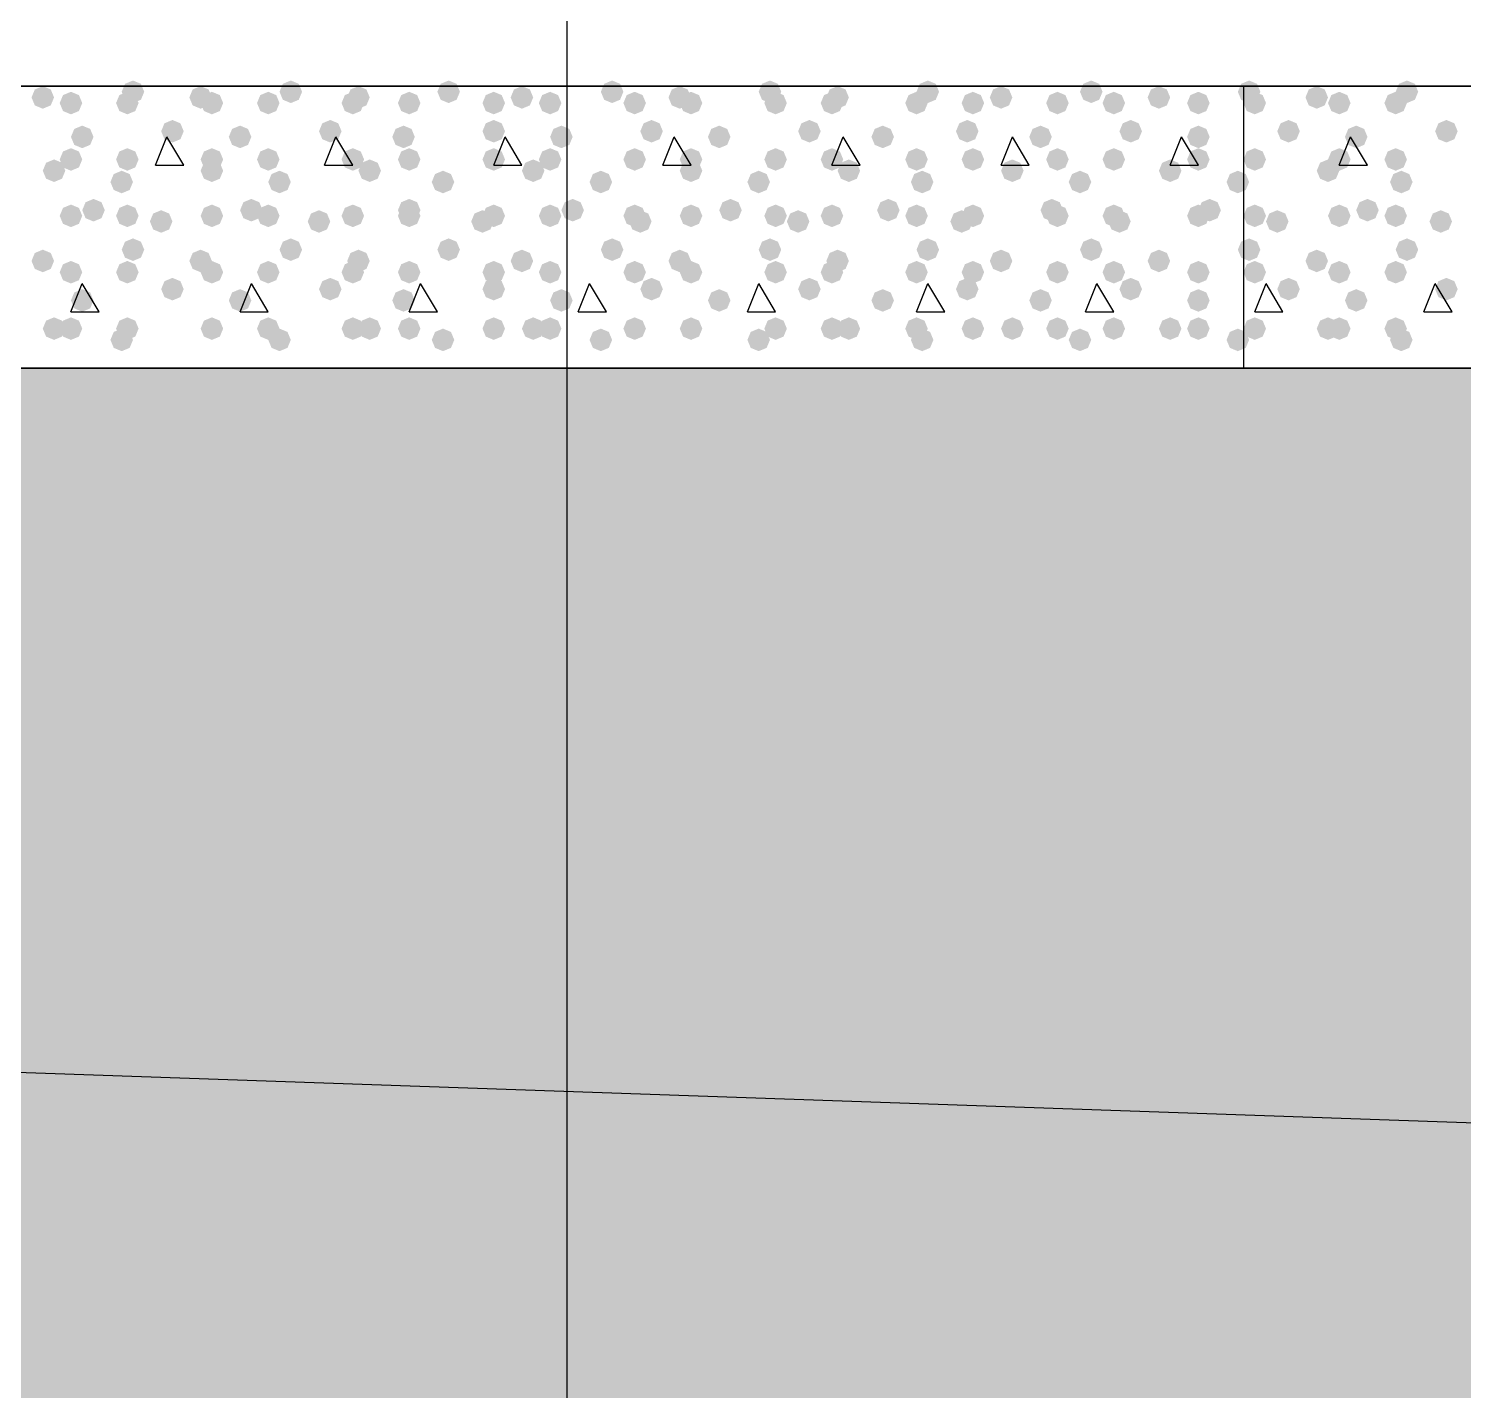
# Model space of a CAD drawing. Header units: millimetres. Extents: x 0 to 420, y 0 to 297.
# Drawn here: x 185.78 to 196.55, y 152.81 to 163.03 of the extents above; entities that cross this region are included whole.
import ezdxf

# ---------------------------------------------------------------- set-up
doc = ezdxf.new("R2010")
doc.units = ezdxf.units.MM
doc.layers.get('0').update_dxf_attribs({"linetype": 'CONTINUOUS'})

msp = doc.modelspace()

# ---------------------------------------------------------------- hatches: boundary and pattern name
at = {"true_color": 0x000008}
for points in [[(185.970333, 162.517667), (185.945462, 162.457871), (185.885667, 162.433), (185.825871, 162.457871), (185.801, 162.517667), (185.825871, 162.577462), (185.885667, 162.602333), (185.945462, 162.577463)], [(186.647667, 162.56), (186.622796, 162.500204), (186.563, 162.475333), (186.503204, 162.500204), (186.478333, 162.56), (186.503204, 162.619796), (186.563, 162.644667), (186.622796, 162.619796)], [(187.155667, 162.517667), (187.130796, 162.457871), (187.071, 162.433), (187.011204, 162.457871), (186.986333, 162.517667), (187.011204, 162.577462), (187.071, 162.602333), (187.130796, 162.577463)], [(187.833, 162.56), (187.808129, 162.500204), (187.748333, 162.475333), (187.688538, 162.500204), (187.663667, 162.56), (187.688537, 162.619796), (187.748333, 162.644667), (187.808129, 162.619796)], [(188.341, 162.517667), (188.316129, 162.457871), (188.256333, 162.433), (188.196538, 162.457871), (188.171667, 162.517667), (188.196537, 162.577462), (188.256333, 162.602333), (188.316129, 162.577463)], [(189.018333, 162.56), (188.993462, 162.500204), (188.933667, 162.475333), (188.873871, 162.500204), (188.849, 162.56), (188.873871, 162.619796), (188.933667, 162.644667), (188.993462, 162.619796)], [(189.568667, 162.517667), (189.543796, 162.457871), (189.484, 162.433), (189.424204, 162.457871), (189.399333, 162.517667), (189.424204, 162.577462), (189.484, 162.602333), (189.543796, 162.577463)], [(190.246, 162.56), (190.221129, 162.500204), (190.161333, 162.475333), (190.101538, 162.500204), (190.076667, 162.56), (190.101537, 162.619796), (190.161333, 162.644667), (190.221129, 162.619796)], [(190.754, 162.517667), (190.729129, 162.457871), (190.669333, 162.433), (190.609537, 162.457871), (190.584667, 162.517667), (190.609537, 162.577462), (190.669333, 162.602333), (190.729129, 162.577463)], [(191.431333, 162.56), (191.406462, 162.500204), (191.346667, 162.475333), (191.286871, 162.500204), (191.262, 162.56), (191.286871, 162.619796), (191.346667, 162.644667), (191.406462, 162.619796)], [(191.939333, 162.517667), (191.914463, 162.457871), (191.854667, 162.433), (191.794871, 162.457871), (191.77, 162.517667), (191.794871, 162.577462), (191.854667, 162.602333), (191.914462, 162.577463)], [(192.616667, 162.56), (192.591796, 162.500204), (192.532, 162.475333), (192.472204, 162.500204), (192.447333, 162.56), (192.472204, 162.619796), (192.532, 162.644667), (192.591796, 162.619796)], [(193.167, 162.517667), (193.142129, 162.457871), (193.082333, 162.433), (193.022538, 162.457871), (192.997667, 162.517667), (193.022537, 162.577462), (193.082333, 162.602333), (193.142129, 162.577463)], [(193.844333, 162.56), (193.819462, 162.500204), (193.759667, 162.475333), (193.699871, 162.500204), (193.675, 162.56), (193.699871, 162.619796), (193.759667, 162.644667), (193.819462, 162.619796)], [(194.352333, 162.517667), (194.327462, 162.457871), (194.267667, 162.433), (194.207871, 162.457871), (194.183, 162.517667), (194.207871, 162.577462), (194.267667, 162.602333), (194.327462, 162.577463)], [(186.182, 162.475333), (186.157129, 162.415537), (186.097333, 162.390667), (186.037537, 162.415537), (186.012667, 162.475333), (186.037537, 162.535129), (186.097333, 162.56), (186.157129, 162.535129)], [(186.605333, 162.475333), (186.580462, 162.415537), (186.520667, 162.390667), (186.460871, 162.415537), (186.436, 162.475333), (186.460871, 162.535129), (186.520667, 162.56), (186.580462, 162.535129)], [(187.240333, 162.475333), (187.215462, 162.415537), (187.155667, 162.390667), (187.095871, 162.415537), (187.071, 162.475333), (187.095871, 162.535129), (187.155667, 162.56), (187.215462, 162.535129)], [(187.663667, 162.475333), (187.638796, 162.415537), (187.579, 162.390667), (187.519204, 162.415537), (187.494333, 162.475333), (187.519204, 162.535129), (187.579, 162.56), (187.638796, 162.535129)], [(188.298667, 162.475333), (188.273796, 162.415537), (188.214, 162.390667), (188.154204, 162.415537), (188.129333, 162.475333), (188.154204, 162.535129), (188.214, 162.56), (188.273796, 162.535129)], [(188.722, 162.475333), (188.697129, 162.415537), (188.637333, 162.390667), (188.577538, 162.415537), (188.552667, 162.475333), (188.577537, 162.535129), (188.637333, 162.56), (188.697129, 162.535129)], [(189.357, 162.475333), (189.332129, 162.415537), (189.272333, 162.390667), (189.212538, 162.415537), (189.187667, 162.475333), (189.212537, 162.535129), (189.272333, 162.56), (189.332129, 162.535129)], [(189.780333, 162.475333), (189.755462, 162.415537), (189.695667, 162.390667), (189.635871, 162.415537), (189.611, 162.475333), (189.635871, 162.535129), (189.695667, 162.56), (189.755462, 162.535129)], [(190.415333, 162.475333), (190.390462, 162.415537), (190.330667, 162.390667), (190.270871, 162.415537), (190.246, 162.475333), (190.270871, 162.535129), (190.330667, 162.56), (190.390462, 162.535129)], [(190.838667, 162.475333), (190.813796, 162.415537), (190.754, 162.390667), (190.694204, 162.415537), (190.669333, 162.475333), (190.694204, 162.535129), (190.754, 162.56), (190.813796, 162.535129)], [(191.473667, 162.475333), (191.448796, 162.415537), (191.389, 162.390667), (191.329204, 162.415537), (191.304333, 162.475333), (191.329204, 162.535129), (191.389, 162.56), (191.448796, 162.535129)], [(191.897, 162.475333), (191.872129, 162.415537), (191.812333, 162.390667), (191.752537, 162.415537), (191.727667, 162.475333), (191.752537, 162.535129), (191.812333, 162.56), (191.872129, 162.535129)], [(192.532, 162.475333), (192.507129, 162.415537), (192.447333, 162.390667), (192.387538, 162.415537), (192.362667, 162.475333), (192.387537, 162.535129), (192.447333, 162.56), (192.507129, 162.535129)], [(192.955333, 162.475333), (192.930462, 162.415537), (192.870667, 162.390667), (192.810871, 162.415537), (192.786, 162.475333), (192.810871, 162.535129), (192.870667, 162.56), (192.930462, 162.535129)], [(193.590333, 162.475333), (193.565462, 162.415537), (193.505667, 162.390667), (193.445871, 162.415537), (193.421, 162.475333), (193.445871, 162.535129), (193.505667, 162.56), (193.565462, 162.535129)], [(194.013667, 162.475333), (193.988796, 162.415537), (193.929, 162.390667), (193.869204, 162.415537), (193.844333, 162.475333), (193.869204, 162.535129), (193.929, 162.56), (193.988796, 162.535129)], [(194.648667, 162.475333), (194.623796, 162.415537), (194.564, 162.390667), (194.504204, 162.415537), (194.479333, 162.475333), (194.504204, 162.535129), (194.564, 162.56), (194.623796, 162.535129)], [(186.266667, 162.221333), (186.241796, 162.161537), (186.182, 162.136667), (186.122204, 162.161537), (186.097333, 162.221333), (186.122204, 162.281129), (186.182, 162.306), (186.241796, 162.281129)], [(186.944, 162.263667), (186.919129, 162.203871), (186.859333, 162.179), (186.799538, 162.203871), (186.774667, 162.263667), (186.799537, 162.323462), (186.859333, 162.348333), (186.919129, 162.323463)], [(187.452, 162.221333), (187.427129, 162.161537), (187.367333, 162.136667), (187.307538, 162.161537), (187.282667, 162.221333), (187.307537, 162.281129), (187.367333, 162.306), (187.427129, 162.281129)], [(188.129333, 162.263667), (188.104463, 162.203871), (188.044667, 162.179), (187.984871, 162.203871), (187.96, 162.263667), (187.984871, 162.323462), (188.044667, 162.348333), (188.104462, 162.323463)], [(188.679667, 162.221333), (188.654796, 162.161537), (188.595, 162.136667), (188.535204, 162.161537), (188.510333, 162.221333), (188.535204, 162.281129), (188.595, 162.306), (188.654796, 162.281129)], [(189.357, 162.263667), (189.332129, 162.203871), (189.272333, 162.179), (189.212538, 162.203871), (189.187667, 162.263667), (189.212537, 162.323462), (189.272333, 162.348333), (189.332129, 162.323463)], [(189.865, 162.221333), (189.840129, 162.161537), (189.780333, 162.136667), (189.720538, 162.161537), (189.695667, 162.221333), (189.720537, 162.281129), (189.780333, 162.306), (189.840129, 162.281129)], [(190.542333, 162.263667), (190.517462, 162.203871), (190.457667, 162.179), (190.397871, 162.203871), (190.373, 162.263667), (190.397871, 162.323462), (190.457667, 162.348333), (190.517462, 162.323463)], [(191.050333, 162.221333), (191.025462, 162.161537), (190.965667, 162.136667), (190.905871, 162.161537), (190.881, 162.221333), (190.905871, 162.281129), (190.965667, 162.306), (191.025462, 162.281129)], [(191.727667, 162.263667), (191.702796, 162.203871), (191.643, 162.179), (191.583204, 162.203871), (191.558333, 162.263667), (191.583204, 162.323462), (191.643, 162.348333), (191.702796, 162.323463)], [(192.278, 162.221333), (192.253129, 162.161537), (192.193333, 162.136667), (192.133537, 162.161537), (192.108667, 162.221333), (192.133537, 162.281129), (192.193333, 162.306), (192.253129, 162.281129)], [(192.913, 162.263667), (192.888129, 162.203871), (192.828333, 162.179), (192.768537, 162.203871), (192.743667, 162.263667), (192.768537, 162.323462), (192.828333, 162.348333), (192.888129, 162.323463)], [(193.463333, 162.221333), (193.438462, 162.161537), (193.378667, 162.136667), (193.318871, 162.161537), (193.294, 162.221333), (193.318871, 162.281129), (193.378667, 162.306), (193.438462, 162.281129)], [(194.140667, 162.263667), (194.115796, 162.203871), (194.056, 162.179), (193.996204, 162.203871), (193.971333, 162.263667), (193.996204, 162.323462), (194.056, 162.348333), (194.115796, 162.323463)], [(194.648667, 162.221333), (194.623796, 162.161537), (194.564, 162.136667), (194.504204, 162.161537), (194.479333, 162.221333), (194.504204, 162.281129), (194.564, 162.306), (194.623796, 162.281129)], [(186.055, 161.967333), (186.030129, 161.907537), (185.970333, 161.882667), (185.910538, 161.907537), (185.885667, 161.967333), (185.910537, 162.027129), (185.970333, 162.052), (186.030129, 162.027129)], [(186.182, 162.052), (186.157129, 161.992204), (186.097333, 161.967333), (186.037537, 161.992204), (186.012667, 162.052), (186.037537, 162.111796), (186.097333, 162.136667), (186.157129, 162.111796)], [(186.605333, 162.052), (186.580462, 161.992204), (186.520667, 161.967333), (186.460871, 161.992204), (186.436, 162.052), (186.460871, 162.111796), (186.520667, 162.136667), (186.580462, 162.111796)], [(187.240333, 162.052), (187.215462, 161.992204), (187.155667, 161.967333), (187.095871, 161.992204), (187.071, 162.052), (187.095871, 162.111796), (187.155667, 162.136667), (187.215462, 162.111796)], [(187.240333, 161.967333), (187.215462, 161.907537), (187.155667, 161.882667), (187.095871, 161.907537), (187.071, 161.967333), (187.095871, 162.027129), (187.155667, 162.052), (187.215462, 162.027129)], [(187.663667, 162.052), (187.638796, 161.992204), (187.579, 161.967333), (187.519204, 161.992204), (187.494333, 162.052), (187.519204, 162.111796), (187.579, 162.136667), (187.638796, 162.111796)], [(188.298667, 162.052), (188.273796, 161.992204), (188.214, 161.967333), (188.154204, 161.992204), (188.129333, 162.052), (188.154204, 162.111796), (188.214, 162.136667), (188.273796, 162.111796)], [(188.425667, 161.967333), (188.400796, 161.907537), (188.341, 161.882667), (188.281204, 161.907537), (188.256333, 161.967333), (188.281204, 162.027129), (188.341, 162.052), (188.400796, 162.027129)], [(188.722, 162.052), (188.697129, 161.992204), (188.637333, 161.967333), (188.577538, 161.992204), (188.552667, 162.052), (188.577537, 162.111796), (188.637333, 162.136667), (188.697129, 162.111796)], [(189.357, 162.052), (189.332129, 161.992204), (189.272333, 161.967333), (189.212538, 161.992204), (189.187667, 162.052), (189.212537, 162.111796), (189.272333, 162.136667), (189.332129, 162.111796)], [(189.653333, 161.967333), (189.628463, 161.907537), (189.568667, 161.882667), (189.508871, 161.907537), (189.484, 161.967333), (189.508871, 162.027129), (189.568667, 162.052), (189.628462, 162.027129)], [(189.780333, 162.052), (189.755462, 161.992204), (189.695667, 161.967333), (189.635871, 161.992204), (189.611, 162.052), (189.635871, 162.111796), (189.695667, 162.136667), (189.755462, 162.111796)], [(190.415333, 162.052), (190.390462, 161.992204), (190.330667, 161.967333), (190.270871, 161.992204), (190.246, 162.052), (190.270871, 162.111796), (190.330667, 162.136667), (190.390462, 162.111796)], [(190.838667, 162.052), (190.813796, 161.992204), (190.754, 161.967333), (190.694204, 161.992204), (190.669333, 162.052), (190.694204, 162.111796), (190.754, 162.136667), (190.813796, 162.111796)], [(190.838667, 161.967333), (190.813796, 161.907537), (190.754, 161.882667), (190.694204, 161.907537), (190.669333, 161.967333), (190.694204, 162.027129), (190.754, 162.052), (190.813796, 162.027129)], [(191.473667, 162.052), (191.448796, 161.992204), (191.389, 161.967333), (191.329204, 161.992204), (191.304333, 162.052), (191.329204, 162.111796), (191.389, 162.136667), (191.448796, 162.111796)], [(191.897, 162.052), (191.872129, 161.992204), (191.812333, 161.967333), (191.752537, 161.992204), (191.727667, 162.052), (191.752537, 162.111796), (191.812333, 162.136667), (191.872129, 162.111796)], [(192.024, 161.967333), (191.999129, 161.907537), (191.939333, 161.882667), (191.879538, 161.907537), (191.854667, 161.967333), (191.879537, 162.027129), (191.939333, 162.052), (191.999129, 162.027129)], [(192.532, 162.052), (192.507129, 161.992204), (192.447333, 161.967333), (192.387538, 161.992204), (192.362667, 162.052), (192.387537, 162.111796), (192.447333, 162.136667), (192.507129, 162.111796)], [(192.955333, 162.052), (192.930462, 161.992204), (192.870667, 161.967333), (192.810871, 161.992204), (192.786, 162.052), (192.810871, 162.111796), (192.870667, 162.136667), (192.930462, 162.111796)], [(193.251667, 161.967333), (193.226796, 161.907537), (193.167, 161.882667), (193.107204, 161.907537), (193.082333, 161.967333), (193.107204, 162.027129), (193.167, 162.052), (193.226796, 162.027129)], [(193.590333, 162.052), (193.565462, 161.992204), (193.505667, 161.967333), (193.445871, 161.992204), (193.421, 162.052), (193.445871, 162.111796), (193.505667, 162.136667), (193.565462, 162.111796)], [(194.013667, 162.052), (193.988796, 161.992204), (193.929, 161.967333), (193.869204, 161.992204), (193.844333, 162.052), (193.869204, 162.111796), (193.929, 162.136667), (193.988796, 162.111796)], [(194.437, 161.967333), (194.412129, 161.907537), (194.352333, 161.882667), (194.292537, 161.907537), (194.267667, 161.967333), (194.292537, 162.027129), (194.352333, 162.052), (194.412129, 162.027129)], [(194.648667, 162.052), (194.623796, 161.992204), (194.564, 161.967333), (194.504204, 161.992204), (194.479333, 162.052), (194.504204, 162.111796), (194.564, 162.136667), (194.623796, 162.111796)], [(186.563, 161.882667), (186.538129, 161.822871), (186.478333, 161.798), (186.418538, 161.822871), (186.393667, 161.882667), (186.418537, 161.942462), (186.478333, 161.967333), (186.538129, 161.942463)], [(187.748333, 161.882667), (187.723462, 161.822871), (187.663667, 161.798), (187.603871, 161.822871), (187.579, 161.882667), (187.603871, 161.942462), (187.663667, 161.967333), (187.723462, 161.942463)], [(188.976, 161.882667), (188.951129, 161.822871), (188.891333, 161.798), (188.831538, 161.822871), (188.806667, 161.882667), (188.831537, 161.942462), (188.891333, 161.967333), (188.951129, 161.942463)], [(190.161333, 161.882667), (190.136462, 161.822871), (190.076667, 161.798), (190.016871, 161.822871), (189.992, 161.882667), (190.016871, 161.942462), (190.076667, 161.967333), (190.136462, 161.942463)], [(191.346667, 161.882667), (191.321796, 161.822871), (191.262, 161.798), (191.202204, 161.822871), (191.177333, 161.882667), (191.202204, 161.942462), (191.262, 161.967333), (191.321796, 161.942463)], [(192.574333, 161.882667), (192.549463, 161.822871), (192.489667, 161.798), (192.429871, 161.822871), (192.405, 161.882667), (192.429871, 161.942462), (192.489667, 161.967333), (192.549462, 161.942463)], [(193.759667, 161.882667), (193.734796, 161.822871), (193.675, 161.798), (193.615204, 161.822871), (193.590333, 161.882667), (193.615204, 161.942462), (193.675, 161.967333), (193.734796, 161.942463)], [(194.945, 161.882667), (194.920129, 161.822871), (194.860333, 161.798), (194.800538, 161.822871), (194.775667, 161.882667), (194.800537, 161.942462), (194.860333, 161.967333), (194.920129, 161.942463)], [(186.351333, 161.671), (186.326462, 161.611204), (186.266667, 161.586333), (186.206871, 161.611204), (186.182, 161.671), (186.206871, 161.730796), (186.266667, 161.755667), (186.326462, 161.730796)], [(187.536667, 161.671), (187.511796, 161.611204), (187.452, 161.586333), (187.392204, 161.611204), (187.367333, 161.671), (187.392204, 161.730796), (187.452, 161.755667), (187.511796, 161.730796)], [(188.722, 161.671), (188.697129, 161.611204), (188.637333, 161.586333), (188.577538, 161.611204), (188.552667, 161.671), (188.577537, 161.730796), (188.637333, 161.755667), (188.697129, 161.730796)], [(189.949667, 161.671), (189.924796, 161.611204), (189.865, 161.586333), (189.805204, 161.611204), (189.780333, 161.671), (189.805204, 161.730796), (189.865, 161.755667), (189.924796, 161.730796)], [(191.135, 161.671), (191.110129, 161.611204), (191.050333, 161.586333), (190.990538, 161.611204), (190.965667, 161.671), (190.990537, 161.730796), (191.050333, 161.755667), (191.110129, 161.730796)], [(192.320333, 161.671), (192.295462, 161.611204), (192.235667, 161.586333), (192.175871, 161.611204), (192.151, 161.671), (192.175871, 161.730796), (192.235667, 161.755667), (192.295462, 161.730796)], [(193.548, 161.671), (193.523129, 161.611204), (193.463333, 161.586333), (193.403538, 161.611204), (193.378667, 161.671), (193.403537, 161.730796), (193.463333, 161.755667), (193.523129, 161.730796)], [(194.733333, 161.671), (194.708463, 161.611204), (194.648667, 161.586333), (194.588871, 161.611204), (194.564, 161.671), (194.588871, 161.730796), (194.648667, 161.755667), (194.708462, 161.730796)], [(186.182, 161.628667), (186.157129, 161.568871), (186.097333, 161.544), (186.037537, 161.568871), (186.012667, 161.628667), (186.037537, 161.688462), (186.097333, 161.713333), (186.157129, 161.688463)], [(186.605333, 161.628667), (186.580462, 161.568871), (186.520667, 161.544), (186.460871, 161.568871), (186.436, 161.628667), (186.460871, 161.688462), (186.520667, 161.713333), (186.580462, 161.688463)], [(186.859333, 161.586333), (186.834463, 161.526537), (186.774667, 161.501667), (186.714871, 161.526537), (186.69, 161.586333), (186.714871, 161.646129), (186.774667, 161.671), (186.834462, 161.646129)], [(187.240333, 161.628667), (187.215462, 161.568871), (187.155667, 161.544), (187.095871, 161.568871), (187.071, 161.628667), (187.095871, 161.688462), (187.155667, 161.713333), (187.215462, 161.688463)], [(187.663667, 161.628667), (187.638796, 161.568871), (187.579, 161.544), (187.519204, 161.568871), (187.494333, 161.628667), (187.519204, 161.688462), (187.579, 161.713333), (187.638796, 161.688463)], [(188.044667, 161.586333), (188.019796, 161.526537), (187.96, 161.501667), (187.900204, 161.526537), (187.875333, 161.586333), (187.900204, 161.646129), (187.96, 161.671), (188.019796, 161.646129)], [(188.298667, 161.628667), (188.273796, 161.568871), (188.214, 161.544), (188.154204, 161.568871), (188.129333, 161.628667), (188.154204, 161.688462), (188.214, 161.713333), (188.273796, 161.688463)], [(188.722, 161.628667), (188.697129, 161.568871), (188.637333, 161.544), (188.577538, 161.568871), (188.552667, 161.628667), (188.577537, 161.688462), (188.637333, 161.713333), (188.697129, 161.688463)], [(189.272333, 161.586333), (189.247462, 161.526537), (189.187667, 161.501667), (189.127871, 161.526537), (189.103, 161.586333), (189.127871, 161.646129), (189.187667, 161.671), (189.247462, 161.646129)], [(189.357, 161.628667), (189.332129, 161.568871), (189.272333, 161.544), (189.212538, 161.568871), (189.187667, 161.628667), (189.212537, 161.688462), (189.272333, 161.713333), (189.332129, 161.688463)], [(189.780333, 161.628667), (189.755462, 161.568871), (189.695667, 161.544), (189.635871, 161.568871), (189.611, 161.628667), (189.635871, 161.688462), (189.695667, 161.713333), (189.755462, 161.688463)], [(190.415333, 161.628667), (190.390462, 161.568871), (190.330667, 161.544), (190.270871, 161.568871), (190.246, 161.628667), (190.270871, 161.688462), (190.330667, 161.713333), (190.390462, 161.688463)], [(190.457667, 161.586333), (190.432796, 161.526537), (190.373, 161.501667), (190.313204, 161.526537), (190.288333, 161.586333), (190.313204, 161.646129), (190.373, 161.671), (190.432796, 161.646129)], [(190.838667, 161.628667), (190.813796, 161.568871), (190.754, 161.544), (190.694204, 161.568871), (190.669333, 161.628667), (190.694204, 161.688462), (190.754, 161.713333), (190.813796, 161.688463)], [(191.473667, 161.628667), (191.448796, 161.568871), (191.389, 161.544), (191.329204, 161.568871), (191.304333, 161.628667), (191.329204, 161.688462), (191.389, 161.713333), (191.448796, 161.688463)], [(191.643, 161.586333), (191.618129, 161.526537), (191.558333, 161.501667), (191.498538, 161.526537), (191.473667, 161.586333), (191.498537, 161.646129), (191.558333, 161.671), (191.618129, 161.646129)], [(191.897, 161.628667), (191.872129, 161.568871), (191.812333, 161.544), (191.752537, 161.568871), (191.727667, 161.628667), (191.752537, 161.688462), (191.812333, 161.713333), (191.872129, 161.688463)], [(192.532, 161.628667), (192.507129, 161.568871), (192.447333, 161.544), (192.387538, 161.568871), (192.362667, 161.628667), (192.387537, 161.688462), (192.447333, 161.713333), (192.507129, 161.688463)], [(192.870667, 161.586333), (192.845796, 161.526537), (192.786, 161.501667), (192.726204, 161.526537), (192.701333, 161.586333), (192.726204, 161.646129), (192.786, 161.671), (192.845796, 161.646129)], [(192.955333, 161.628667), (192.930462, 161.568871), (192.870667, 161.544), (192.810871, 161.568871), (192.786, 161.628667), (192.810871, 161.688462), (192.870667, 161.713333), (192.930462, 161.688463)], [(193.590333, 161.628667), (193.565462, 161.568871), (193.505667, 161.544), (193.445871, 161.568871), (193.421, 161.628667), (193.445871, 161.688462), (193.505667, 161.713333), (193.565462, 161.688463)], [(194.013667, 161.628667), (193.988796, 161.568871), (193.929, 161.544), (193.869204, 161.568871), (193.844333, 161.628667), (193.869204, 161.688462), (193.929, 161.713333), (193.988796, 161.688463)], [(194.056, 161.586333), (194.031129, 161.526537), (193.971333, 161.501667), (193.911538, 161.526537), (193.886667, 161.586333), (193.911537, 161.646129), (193.971333, 161.671), (194.031129, 161.646129)], [(194.648667, 161.628667), (194.623796, 161.568871), (194.564, 161.544), (194.504204, 161.568871), (194.479333, 161.628667), (194.504204, 161.688462), (194.564, 161.713333), (194.623796, 161.688463)], [(186.647667, 161.374667), (186.622796, 161.314871), (186.563, 161.29), (186.503204, 161.314871), (186.478333, 161.374667), (186.503204, 161.434462), (186.563, 161.459333), (186.622796, 161.434463)], [(187.833, 161.374667), (187.808129, 161.314871), (187.748333, 161.29), (187.688538, 161.314871), (187.663667, 161.374667), (187.688537, 161.434462), (187.748333, 161.459333), (187.808129, 161.434463)], [(189.018333, 161.374667), (188.993462, 161.314871), (188.933667, 161.29), (188.873871, 161.314871), (188.849, 161.374667), (188.873871, 161.434462), (188.933667, 161.459333), (188.993462, 161.434463)], [(190.246, 161.374667), (190.221129, 161.314871), (190.161333, 161.29), (190.101538, 161.314871), (190.076667, 161.374667), (190.101537, 161.434462), (190.161333, 161.459333), (190.221129, 161.434463)], [(191.431333, 161.374667), (191.406462, 161.314871), (191.346667, 161.29), (191.286871, 161.314871), (191.262, 161.374667), (191.286871, 161.434462), (191.346667, 161.459333), (191.406462, 161.434463)], [(192.616667, 161.374667), (192.591796, 161.314871), (192.532, 161.29), (192.472204, 161.314871), (192.447333, 161.374667), (192.472204, 161.434462), (192.532, 161.459333), (192.591796, 161.434463)], [(193.844333, 161.374667), (193.819462, 161.314871), (193.759667, 161.29), (193.699871, 161.314871), (193.675, 161.374667), (193.699871, 161.434462), (193.759667, 161.459333), (193.819462, 161.434463)], [(185.970333, 161.29), (185.945462, 161.230204), (185.885667, 161.205333), (185.825871, 161.230204), (185.801, 161.29), (185.825871, 161.349796), (185.885667, 161.374667), (185.945462, 161.349796)], [(186.182, 161.205333), (186.157129, 161.145537), (186.097333, 161.120667), (186.037537, 161.145537), (186.012667, 161.205333), (186.037537, 161.265129), (186.097333, 161.29), (186.157129, 161.265129)], [(186.605333, 161.205333), (186.580462, 161.145537), (186.520667, 161.120667), (186.460871, 161.145537), (186.436, 161.205333), (186.460871, 161.265129), (186.520667, 161.29), (186.580462, 161.265129)], [(187.155667, 161.29), (187.130796, 161.230204), (187.071, 161.205333), (187.011204, 161.230204), (186.986333, 161.29), (187.011204, 161.349796), (187.071, 161.374667), (187.130796, 161.349796)], [(187.240333, 161.205333), (187.215462, 161.145537), (187.155667, 161.120667), (187.095871, 161.145537), (187.071, 161.205333), (187.095871, 161.265129), (187.155667, 161.29), (187.215462, 161.265129)], [(187.663667, 161.205333), (187.638796, 161.145537), (187.579, 161.120667), (187.519204, 161.145537), (187.494333, 161.205333), (187.519204, 161.265129), (187.579, 161.29), (187.638796, 161.265129)], [(188.298667, 161.205333), (188.273796, 161.145537), (188.214, 161.120667), (188.154204, 161.145537), (188.129333, 161.205333), (188.154204, 161.265129), (188.214, 161.29), (188.273796, 161.265129)], [(188.341, 161.29), (188.316129, 161.230204), (188.256333, 161.205333), (188.196538, 161.230204), (188.171667, 161.29), (188.196537, 161.349796), (188.256333, 161.374667), (188.316129, 161.349796)], [(188.722, 161.205333), (188.697129, 161.145537), (188.637333, 161.120667), (188.577538, 161.145537), (188.552667, 161.205333), (188.577537, 161.265129), (188.637333, 161.29), (188.697129, 161.265129)], [(189.357, 161.205333), (189.332129, 161.145537), (189.272333, 161.120667), (189.212538, 161.145537), (189.187667, 161.205333), (189.212537, 161.265129), (189.272333, 161.29), (189.332129, 161.265129)], [(189.568667, 161.29), (189.543796, 161.230204), (189.484, 161.205333), (189.424204, 161.230204), (189.399333, 161.29), (189.424204, 161.349796), (189.484, 161.374667), (189.543796, 161.349796)], [(189.780333, 161.205333), (189.755462, 161.145537), (189.695667, 161.120667), (189.635871, 161.145537), (189.611, 161.205333), (189.635871, 161.265129), (189.695667, 161.29), (189.755462, 161.265129)], [(190.415333, 161.205333), (190.390462, 161.145537), (190.330667, 161.120667), (190.270871, 161.145537), (190.246, 161.205333), (190.270871, 161.265129), (190.330667, 161.29), (190.390462, 161.265129)], [(190.754, 161.29), (190.729129, 161.230204), (190.669333, 161.205333), (190.609537, 161.230204), (190.584667, 161.29), (190.609537, 161.349796), (190.669333, 161.374667), (190.729129, 161.349796)], [(190.838667, 161.205333), (190.813796, 161.145537), (190.754, 161.120667), (190.694204, 161.145537), (190.669333, 161.205333), (190.694204, 161.265129), (190.754, 161.29), (190.813796, 161.265129)], [(191.473667, 161.205333), (191.448796, 161.145537), (191.389, 161.120667), (191.329204, 161.145537), (191.304333, 161.205333), (191.329204, 161.265129), (191.389, 161.29), (191.448796, 161.265129)], [(191.897, 161.205333), (191.872129, 161.145537), (191.812333, 161.120667), (191.752537, 161.145537), (191.727667, 161.205333), (191.752537, 161.265129), (191.812333, 161.29), (191.872129, 161.265129)], [(191.939333, 161.29), (191.914463, 161.230204), (191.854667, 161.205333), (191.794871, 161.230204), (191.77, 161.29), (191.794871, 161.349796), (191.854667, 161.374667), (191.914462, 161.349796)], [(192.532, 161.205333), (192.507129, 161.145537), (192.447333, 161.120667), (192.387538, 161.145537), (192.362667, 161.205333), (192.387537, 161.265129), (192.447333, 161.29), (192.507129, 161.265129)], [(192.955333, 161.205333), (192.930462, 161.145537), (192.870667, 161.120667), (192.810871, 161.145537), (192.786, 161.205333), (192.810871, 161.265129), (192.870667, 161.29), (192.930462, 161.265129)], [(193.167, 161.29), (193.142129, 161.230204), (193.082333, 161.205333), (193.022538, 161.230204), (192.997667, 161.29), (193.022537, 161.349796), (193.082333, 161.374667), (193.142129, 161.349796)], [(193.590333, 161.205333), (193.565462, 161.145537), (193.505667, 161.120667), (193.445871, 161.145537), (193.421, 161.205333), (193.445871, 161.265129), (193.505667, 161.29), (193.565462, 161.265129)], [(194.013667, 161.205333), (193.988796, 161.145537), (193.929, 161.120667), (193.869204, 161.145537), (193.844333, 161.205333), (193.869204, 161.265129), (193.929, 161.29), (193.988796, 161.265129)], [(194.352333, 161.29), (194.327462, 161.230204), (194.267667, 161.205333), (194.207871, 161.230204), (194.183, 161.29), (194.207871, 161.349796), (194.267667, 161.374667), (194.327462, 161.349796)], [(194.648667, 161.205333), (194.623796, 161.145537), (194.564, 161.120667), (194.504204, 161.145537), (194.479333, 161.205333), (194.504204, 161.265129), (194.564, 161.29), (194.623796, 161.265129)], [(186.266667, 160.993667), (186.241796, 160.933871), (186.182, 160.909), (186.122204, 160.933871), (186.097333, 160.993667), (186.122204, 161.053462), (186.182, 161.078333), (186.241796, 161.053463)], [(186.944, 161.078333), (186.919129, 161.018537), (186.859333, 160.993667), (186.799538, 161.018537), (186.774667, 161.078333), (186.799537, 161.138129), (186.859333, 161.163), (186.919129, 161.138129)], [(187.452, 160.993667), (187.427129, 160.933871), (187.367333, 160.909), (187.307538, 160.933871), (187.282667, 160.993667), (187.307537, 161.053462), (187.367333, 161.078333), (187.427129, 161.053463)], [(188.129333, 161.078333), (188.104463, 161.018537), (188.044667, 160.993667), (187.984871, 161.018537), (187.96, 161.078333), (187.984871, 161.138129), (188.044667, 161.163), (188.104462, 161.138129)], [(188.679667, 160.993667), (188.654796, 160.933871), (188.595, 160.909), (188.535204, 160.933871), (188.510333, 160.993667), (188.535204, 161.053462), (188.595, 161.078333), (188.654796, 161.053463)], [(189.357, 161.078333), (189.332129, 161.018537), (189.272333, 160.993667), (189.212538, 161.018537), (189.187667, 161.078333), (189.212537, 161.138129), (189.272333, 161.163), (189.332129, 161.138129)], [(189.865, 160.993667), (189.840129, 160.933871), (189.780333, 160.909), (189.720538, 160.933871), (189.695667, 160.993667), (189.720537, 161.053462), (189.780333, 161.078333), (189.840129, 161.053463)], [(190.542333, 161.078333), (190.517462, 161.018537), (190.457667, 160.993667), (190.397871, 161.018537), (190.373, 161.078333), (190.397871, 161.138129), (190.457667, 161.163), (190.517462, 161.138129)], [(191.050333, 160.993667), (191.025462, 160.933871), (190.965667, 160.909), (190.905871, 160.933871), (190.881, 160.993667), (190.905871, 161.053462), (190.965667, 161.078333), (191.025462, 161.053463)], [(191.727667, 161.078333), (191.702796, 161.018537), (191.643, 160.993667), (191.583204, 161.018537), (191.558333, 161.078333), (191.583204, 161.138129), (191.643, 161.163), (191.702796, 161.138129)], [(192.278, 160.993667), (192.253129, 160.933871), (192.193333, 160.909), (192.133537, 160.933871), (192.108667, 160.993667), (192.133537, 161.053462), (192.193333, 161.078333), (192.253129, 161.053463)], [(192.913, 161.078333), (192.888129, 161.018537), (192.828333, 160.993667), (192.768537, 161.018537), (192.743667, 161.078333), (192.768537, 161.138129), (192.828333, 161.163), (192.888129, 161.138129)], [(193.463333, 160.993667), (193.438462, 160.933871), (193.378667, 160.909), (193.318871, 160.933871), (193.294, 160.993667), (193.318871, 161.053462), (193.378667, 161.078333), (193.438462, 161.053463)], [(194.140667, 161.078333), (194.115796, 161.018537), (194.056, 160.993667), (193.996204, 161.018537), (193.971333, 161.078333), (193.996204, 161.138129), (194.056, 161.163), (194.115796, 161.138129)], [(194.648667, 160.993667), (194.623796, 160.933871), (194.564, 160.909), (194.504204, 160.933871), (194.479333, 160.993667), (194.504204, 161.053462), (194.564, 161.078333), (194.623796, 161.053463)], [(186.055, 160.782), (186.030129, 160.722204), (185.970333, 160.697333), (185.910538, 160.722204), (185.885667, 160.782), (185.910537, 160.841796), (185.970333, 160.866667), (186.030129, 160.841796)], [(186.182, 160.782), (186.157129, 160.722204), (186.097333, 160.697333), (186.037537, 160.722204), (186.012667, 160.782), (186.037537, 160.841796), (186.097333, 160.866667), (186.157129, 160.841796)], [(186.605333, 160.782), (186.580462, 160.722204), (186.520667, 160.697333), (186.460871, 160.722204), (186.436, 160.782), (186.460871, 160.841796), (186.520667, 160.866667), (186.580462, 160.841796)], [(187.240333, 160.782), (187.215462, 160.722204), (187.155667, 160.697333), (187.095871, 160.722204), (187.071, 160.782), (187.095871, 160.841796), (187.155667, 160.866667), (187.215462, 160.841796)], [(187.240333, 160.782), (187.215462, 160.722204), (187.155667, 160.697333), (187.095871, 160.722204), (187.071, 160.782), (187.095871, 160.841796), (187.155667, 160.866667), (187.215462, 160.841796)], [(187.663667, 160.782), (187.638796, 160.722204), (187.579, 160.697333), (187.519204, 160.722204), (187.494333, 160.782), (187.519204, 160.841796), (187.579, 160.866667), (187.638796, 160.841796)], [(188.298667, 160.782), (188.273796, 160.722204), (188.214, 160.697333), (188.154204, 160.722204), (188.129333, 160.782), (188.154204, 160.841796), (188.214, 160.866667), (188.273796, 160.841796)], [(188.425667, 160.782), (188.400796, 160.722204), (188.341, 160.697333), (188.281204, 160.722204), (188.256333, 160.782), (188.281204, 160.841796), (188.341, 160.866667), (188.400796, 160.841796)], [(188.722, 160.782), (188.697129, 160.722204), (188.637333, 160.697333), (188.577538, 160.722204), (188.552667, 160.782), (188.577537, 160.841796), (188.637333, 160.866667), (188.697129, 160.841796)], [(189.357, 160.782), (189.332129, 160.722204), (189.272333, 160.697333), (189.212538, 160.722204), (189.187667, 160.782), (189.212537, 160.841796), (189.272333, 160.866667), (189.332129, 160.841796)], [(189.653333, 160.782), (189.628463, 160.722204), (189.568667, 160.697333), (189.508871, 160.722204), (189.484, 160.782), (189.508871, 160.841796), (189.568667, 160.866667), (189.628462, 160.841796)], [(189.780333, 160.782), (189.755462, 160.722204), (189.695667, 160.697333), (189.635871, 160.722204), (189.611, 160.782), (189.635871, 160.841796), (189.695667, 160.866667), (189.755462, 160.841796)], [(190.415333, 160.782), (190.390462, 160.722204), (190.330667, 160.697333), (190.270871, 160.722204), (190.246, 160.782), (190.270871, 160.841796), (190.330667, 160.866667), (190.390462, 160.841796)], [(190.838667, 160.782), (190.813796, 160.722204), (190.754, 160.697333), (190.694204, 160.722204), (190.669333, 160.782), (190.694204, 160.841796), (190.754, 160.866667), (190.813796, 160.841796)], [(190.838667, 160.782), (190.813796, 160.722204), (190.754, 160.697333), (190.694204, 160.722204), (190.669333, 160.782), (190.694204, 160.841796), (190.754, 160.866667), (190.813796, 160.841796)], [(191.473667, 160.782), (191.448796, 160.722204), (191.389, 160.697333), (191.329204, 160.722204), (191.304333, 160.782), (191.329204, 160.841796), (191.389, 160.866667), (191.448796, 160.841796)], [(191.897, 160.782), (191.872129, 160.722204), (191.812333, 160.697333), (191.752537, 160.722204), (191.727667, 160.782), (191.752537, 160.841796), (191.812333, 160.866667), (191.872129, 160.841796)], [(192.024, 160.782), (191.999129, 160.722204), (191.939333, 160.697333), (191.879538, 160.722204), (191.854667, 160.782), (191.879537, 160.841796), (191.939333, 160.866667), (191.999129, 160.841796)], [(192.532, 160.782), (192.507129, 160.722204), (192.447333, 160.697333), (192.387538, 160.722204), (192.362667, 160.782), (192.387537, 160.841796), (192.447333, 160.866667), (192.507129, 160.841796)], [(192.955333, 160.782), (192.930462, 160.722204), (192.870667, 160.697333), (192.810871, 160.722204), (192.786, 160.782), (192.810871, 160.841796), (192.870667, 160.866667), (192.930462, 160.841796)], [(193.251667, 160.782), (193.226796, 160.722204), (193.167, 160.697333), (193.107204, 160.722204), (193.082333, 160.782), (193.107204, 160.841796), (193.167, 160.866667), (193.226796, 160.841796)], [(193.590333, 160.782), (193.565462, 160.722204), (193.505667, 160.697333), (193.445871, 160.722204), (193.421, 160.782), (193.445871, 160.841796), (193.505667, 160.866667), (193.565462, 160.841796)], [(194.013667, 160.782), (193.988796, 160.722204), (193.929, 160.697333), (193.869204, 160.722204), (193.844333, 160.782), (193.869204, 160.841796), (193.929, 160.866667), (193.988796, 160.841796)], [(194.437, 160.782), (194.412129, 160.722204), (194.352333, 160.697333), (194.292537, 160.722204), (194.267667, 160.782), (194.292537, 160.841796), (194.352333, 160.866667), (194.412129, 160.841796)], [(194.648667, 160.782), (194.623796, 160.722204), (194.564, 160.697333), (194.504204, 160.722204), (194.479333, 160.782), (194.504204, 160.841796), (194.564, 160.866667), (194.623796, 160.841796)], [(186.563, 160.697333), (186.538129, 160.637537), (186.478333, 160.612667), (186.418538, 160.637537), (186.393667, 160.697333), (186.418537, 160.757129), (186.478333, 160.782), (186.538129, 160.757129)], [(187.748333, 160.697333), (187.723462, 160.637537), (187.663667, 160.612667), (187.603871, 160.637537), (187.579, 160.697333), (187.603871, 160.757129), (187.663667, 160.782), (187.723462, 160.757129)], [(188.976, 160.697333), (188.951129, 160.637537), (188.891333, 160.612667), (188.831538, 160.637537), (188.806667, 160.697333), (188.831537, 160.757129), (188.891333, 160.782), (188.951129, 160.757129)], [(190.161333, 160.697333), (190.136462, 160.637537), (190.076667, 160.612667), (190.016871, 160.637537), (189.992, 160.697333), (190.016871, 160.757129), (190.076667, 160.782), (190.136462, 160.757129)], [(191.346667, 160.697333), (191.321796, 160.637537), (191.262, 160.612667), (191.202204, 160.637537), (191.177333, 160.697333), (191.202204, 160.757129), (191.262, 160.782), (191.321796, 160.757129)], [(192.574333, 160.697333), (192.549463, 160.637537), (192.489667, 160.612667), (192.429871, 160.637537), (192.405, 160.697333), (192.429871, 160.757129), (192.489667, 160.782), (192.549462, 160.757129)], [(193.759667, 160.697333), (193.734796, 160.637537), (193.675, 160.612667), (193.615204, 160.637537), (193.590333, 160.697333), (193.615204, 160.757129), (193.675, 160.782), (193.734796, 160.757129)], [(194.945, 160.697333), (194.920129, 160.637537), (194.860333, 160.612667), (194.800538, 160.637537), (194.775667, 160.697333), (194.800537, 160.757129), (194.860333, 160.782), (194.920129, 160.757129)]]:
    msp.add_hatch(color=0, dxfattribs=at).paths.add_polyline_path(points, flags=0)
at = {"true_color": 0x000007}
for points in [[(195.029667, 162.56), (195.004796, 162.500204), (194.945, 162.475333), (194.885204, 162.500204), (194.860333, 162.56), (194.885204, 162.619796), (194.945, 162.644667), (195.004796, 162.619796)], [(195.537667, 162.517667), (195.512796, 162.457871), (195.453, 162.433), (195.393204, 162.457871), (195.368333, 162.517667), (195.393204, 162.577462), (195.453, 162.602333), (195.512796, 162.577463)], [(196.215, 162.56), (196.190129, 162.500204), (196.130333, 162.475333), (196.070538, 162.500204), (196.045667, 162.56), (196.070537, 162.619796), (196.130333, 162.644667), (196.190129, 162.619796)], [(195.072, 162.475333), (195.047129, 162.415537), (194.987333, 162.390667), (194.927538, 162.415537), (194.902667, 162.475333), (194.927537, 162.535129), (194.987333, 162.56), (195.047129, 162.535129)], [(195.707, 162.475333), (195.682129, 162.415537), (195.622333, 162.390667), (195.562537, 162.415537), (195.537667, 162.475333), (195.562537, 162.535129), (195.622333, 162.56), (195.682129, 162.535129)], [(196.130333, 162.475333), (196.105462, 162.415537), (196.045667, 162.390667), (195.985871, 162.415537), (195.961, 162.475333), (195.985871, 162.535129), (196.045667, 162.56), (196.105462, 162.535129)], [(195.326, 162.263667), (195.301129, 162.203871), (195.241333, 162.179), (195.181538, 162.203871), (195.156667, 162.263667), (195.181537, 162.323462), (195.241333, 162.348333), (195.301129, 162.323463)], [(195.834, 162.221333), (195.809129, 162.161537), (195.749333, 162.136667), (195.689538, 162.161537), (195.664667, 162.221333), (195.689537, 162.281129), (195.749333, 162.306), (195.809129, 162.281129)], [(196.511333, 162.263667), (196.486462, 162.203871), (196.426667, 162.179), (196.366871, 162.203871), (196.342, 162.263667), (196.366871, 162.323462), (196.426667, 162.348333), (196.486462, 162.323463)], [(195.072, 162.052), (195.047129, 161.992204), (194.987333, 161.967333), (194.927538, 161.992204), (194.902667, 162.052), (194.927537, 162.111796), (194.987333, 162.136667), (195.047129, 162.111796)], [(195.622333, 161.967333), (195.597463, 161.907537), (195.537667, 161.882667), (195.477871, 161.907537), (195.453, 161.967333), (195.477871, 162.027129), (195.537667, 162.052), (195.597462, 162.027129)], [(195.707, 162.052), (195.682129, 161.992204), (195.622333, 161.967333), (195.562537, 161.992204), (195.537667, 162.052), (195.562537, 162.111796), (195.622333, 162.136667), (195.682129, 162.111796)], [(196.130333, 162.052), (196.105462, 161.992204), (196.045667, 161.967333), (195.985871, 161.992204), (195.961, 162.052), (195.985871, 162.111796), (196.045667, 162.136667), (196.105462, 162.111796)], [(196.172667, 161.882667), (196.147796, 161.822871), (196.088, 161.798), (196.028204, 161.822871), (196.003333, 161.882667), (196.028204, 161.942462), (196.088, 161.967333), (196.147796, 161.942463)], [(195.918667, 161.671), (195.893796, 161.611204), (195.834, 161.586333), (195.774204, 161.611204), (195.749333, 161.671), (195.774204, 161.730796), (195.834, 161.755667), (195.893796, 161.730796)], [(195.072, 161.628667), (195.047129, 161.568871), (194.987333, 161.544), (194.927538, 161.568871), (194.902667, 161.628667), (194.927537, 161.688462), (194.987333, 161.713333), (195.047129, 161.688463)], [(195.241333, 161.586333), (195.216462, 161.526537), (195.156667, 161.501667), (195.096871, 161.526537), (195.072, 161.586333), (195.096871, 161.646129), (195.156667, 161.671), (195.216462, 161.646129)], [(195.707, 161.628667), (195.682129, 161.568871), (195.622333, 161.544), (195.562537, 161.568871), (195.537667, 161.628667), (195.562537, 161.688462), (195.622333, 161.713333), (195.682129, 161.688463)], [(196.130333, 161.628667), (196.105462, 161.568871), (196.045667, 161.544), (195.985871, 161.568871), (195.961, 161.628667), (195.985871, 161.688462), (196.045667, 161.713333), (196.105462, 161.688463)], [(196.469, 161.586333), (196.444129, 161.526537), (196.384333, 161.501667), (196.324538, 161.526537), (196.299667, 161.586333), (196.324537, 161.646129), (196.384333, 161.671), (196.444129, 161.646129)], [(195.029667, 161.374667), (195.004796, 161.314871), (194.945, 161.29), (194.885204, 161.314871), (194.860333, 161.374667), (194.885204, 161.434462), (194.945, 161.459333), (195.004796, 161.434463)], [(196.215, 161.374667), (196.190129, 161.314871), (196.130333, 161.29), (196.070538, 161.314871), (196.045667, 161.374667), (196.070537, 161.434462), (196.130333, 161.459333), (196.190129, 161.434463)], [(195.072, 161.205333), (195.047129, 161.145537), (194.987333, 161.120667), (194.927538, 161.145537), (194.902667, 161.205333), (194.927537, 161.265129), (194.987333, 161.29), (195.047129, 161.265129)], [(195.537667, 161.29), (195.512796, 161.230204), (195.453, 161.205333), (195.393204, 161.230204), (195.368333, 161.29), (195.393204, 161.349796), (195.453, 161.374667), (195.512796, 161.349796)], [(195.707, 161.205333), (195.682129, 161.145537), (195.622333, 161.120667), (195.562537, 161.145537), (195.537667, 161.205333), (195.562537, 161.265129), (195.622333, 161.29), (195.682129, 161.265129)], [(196.130333, 161.205333), (196.105462, 161.145537), (196.045667, 161.120667), (195.985871, 161.145537), (195.961, 161.205333), (195.985871, 161.265129), (196.045667, 161.29), (196.105462, 161.265129)], [(195.326, 161.078333), (195.301129, 161.018537), (195.241333, 160.993667), (195.181538, 161.018537), (195.156667, 161.078333), (195.181537, 161.138129), (195.241333, 161.163), (195.301129, 161.138129)], [(195.834, 160.993667), (195.809129, 160.933871), (195.749333, 160.909), (195.689538, 160.933871), (195.664667, 160.993667), (195.689537, 161.053462), (195.749333, 161.078333), (195.809129, 161.053463)], [(196.511333, 161.078333), (196.486462, 161.018537), (196.426667, 160.993667), (196.366871, 161.018537), (196.342, 161.078333), (196.366871, 161.138129), (196.426667, 161.163), (196.486462, 161.138129)], [(195.072, 160.782), (195.047129, 160.722204), (194.987333, 160.697333), (194.927538, 160.722204), (194.902667, 160.782), (194.927537, 160.841796), (194.987333, 160.866667), (195.047129, 160.841796)], [(195.622333, 160.782), (195.597463, 160.722204), (195.537667, 160.697333), (195.477871, 160.722204), (195.453, 160.782), (195.477871, 160.841796), (195.537667, 160.866667), (195.597462, 160.841796)], [(195.707, 160.782), (195.682129, 160.722204), (195.622333, 160.697333), (195.562537, 160.722204), (195.537667, 160.782), (195.562537, 160.841796), (195.622333, 160.866667), (195.682129, 160.841796)], [(196.130333, 160.782), (196.105462, 160.722204), (196.045667, 160.697333), (195.985871, 160.722204), (195.961, 160.782), (195.985871, 160.841796), (196.045667, 160.866667), (196.105462, 160.841796)], [(196.172667, 160.697333), (196.147796, 160.637537), (196.088, 160.612667), (196.028204, 160.637537), (196.003333, 160.697333), (196.028204, 160.757129), (196.088, 160.782), (196.147796, 160.757129)]]:
    msp.add_hatch(color=0, dxfattribs=at).paths.add_polyline_path(points, flags=0)
at = {"true_color": 0x000008}
h = msp.add_hatch(color=0, dxfattribs=at)
h.paths.add_polyline_path([(379.603, 160.485667), (33.528, 160.485667), (379.603, 148.463)], flags=0)
h.paths.add_polyline_path([(33.528, 160.485667), (379.603, 148.463), (33.528, 148.463)], flags=0)

# ---------------------------------------------------------------- linework, layer by layer
at = {"color": 0, "true_color": 0x000007}
for points in [[(32.469667, 183.811333), (32.469667, 160.485667), (380.661333, 160.485667), (380.661333, 183.811333), (218.228333, 183.811333), (218.228333, 204.978), (194.902667, 204.978), (194.902667, 183.811333)], [(32.469667, 183.811333), (32.469667, 160.485667), (380.661333, 160.485667), (380.661333, 183.811333), (218.228333, 183.811333), (218.228333, 204.978), (194.902667, 204.978), (194.902667, 183.811333)], [(194.902667, 162.602333), (194.902667, 160.485667), (197.019333, 160.485667), (197.019333, 162.602333)]]:
    msp.add_lwpolyline(points, close=True, dxfattribs=at)
at = {"color": 0, "true_color": 0x0000fd}
msp.add_lwpolyline([(34.586333, 162.602333), (378.544667, 162.602333), (378.544667, 181.694667), (216.111667, 181.694667), (216.111667, 202.861333), (197.019333, 202.861333), (197.019333, 181.694667), (34.586333, 181.694667)], close=True, dxfattribs=at)
at = {"color": 0, "true_color": 0x000005}
msp.add_lwpolyline([(193.971334, 127.465666), (189.822668, 127.465666), (189.822668, 181.355999), (194.352334, 181.355999)], dxfattribs=at)
at = {"color": 0, "true_color": 0x000007}
for points in [[(194.902667, 162.602333), (175.852667, 162.602333)], [(195.622333, 162.009667), (195.707, 162.221333)], [(195.834, 162.009667), (195.707, 162.221333)], [(195.622333, 162.009667), (195.834, 162.009667)], [(194.987333, 160.909), (195.072, 161.120667)], [(195.199, 160.909), (195.072, 161.120667)], [(196.257333, 160.909), (196.342, 161.120667)], [(196.469, 160.909), (196.342, 161.120667)], [(194.987333, 160.909), (195.199, 160.909)], [(196.257333, 160.909), (196.469, 160.909)], [(175.852667, 160.485667), (194.902667, 160.485667)]]:
    msp.add_lwpolyline(points, dxfattribs=at)
at = {"color": 0, "true_color": 0x000008}
for points in [[(186.732333, 162.009667), (186.817, 162.221333)], [(186.944, 162.009667), (186.817, 162.221333)], [(188.002333, 162.009667), (188.087, 162.221333)], [(188.214, 162.009667), (188.087, 162.221333)], [(189.272333, 162.009667), (189.357, 162.221333)], [(189.484, 162.009667), (189.357, 162.221333)], [(190.542333, 162.009667), (190.627, 162.221333)], [(190.754, 162.009667), (190.627, 162.221333)], [(191.812333, 162.009667), (191.897, 162.221333)], [(192.024, 162.009667), (191.897, 162.221333)], [(193.082333, 162.009667), (193.167, 162.221333)], [(193.294, 162.009667), (193.167, 162.221333)], [(194.352333, 162.009667), (194.437, 162.221333)], [(194.564, 162.009667), (194.437, 162.221333)], [(186.732333, 162.009667), (186.944, 162.009667)], [(188.002333, 162.009667), (188.214, 162.009667)], [(189.272333, 162.009667), (189.484, 162.009667)], [(190.542333, 162.009667), (190.754, 162.009667)], [(191.812333, 162.009667), (192.024, 162.009667)], [(193.082333, 162.009667), (193.294, 162.009667)], [(194.352333, 162.009667), (194.564, 162.009667)], [(186.097333, 160.909), (186.182, 161.120667)], [(186.309, 160.909), (186.182, 161.120667)], [(187.367333, 160.909), (187.452, 161.120667)], [(187.579, 160.909), (187.452, 161.120667)], [(188.637333, 160.909), (188.722, 161.120667)], [(188.849, 160.909), (188.722, 161.120667)], [(189.907333, 160.909), (189.992, 161.120667)], [(190.119, 160.909), (189.992, 161.120667)], [(191.177333, 160.909), (191.262, 161.120667)], [(191.389, 160.909), (191.262, 161.120667)], [(192.447333, 160.909), (192.532, 161.120667)], [(192.659, 160.909), (192.532, 161.120667)], [(193.717333, 160.909), (193.802, 161.120667)], [(193.929, 160.909), (193.802, 161.120667)], [(186.097333, 160.909), (186.309, 160.909)], [(187.367333, 160.909), (187.579, 160.909)], [(188.637333, 160.909), (188.849, 160.909)], [(189.907333, 160.909), (190.119, 160.909)], [(191.177333, 160.909), (191.389, 160.909)], [(192.447333, 160.909), (192.659, 160.909)], [(193.717333, 160.909), (193.929, 160.909)]]:
    msp.add_lwpolyline(points, dxfattribs=at)
for points in [[(379.603, 160.485667), (33.528, 160.485667), (379.603, 148.463)], [(33.528, 160.485667), (379.603, 148.463), (33.528, 148.463)]]:
    msp.add_lwpolyline(points, close=True, dxfattribs=at)

doc.saveas('drawing.dxf')
